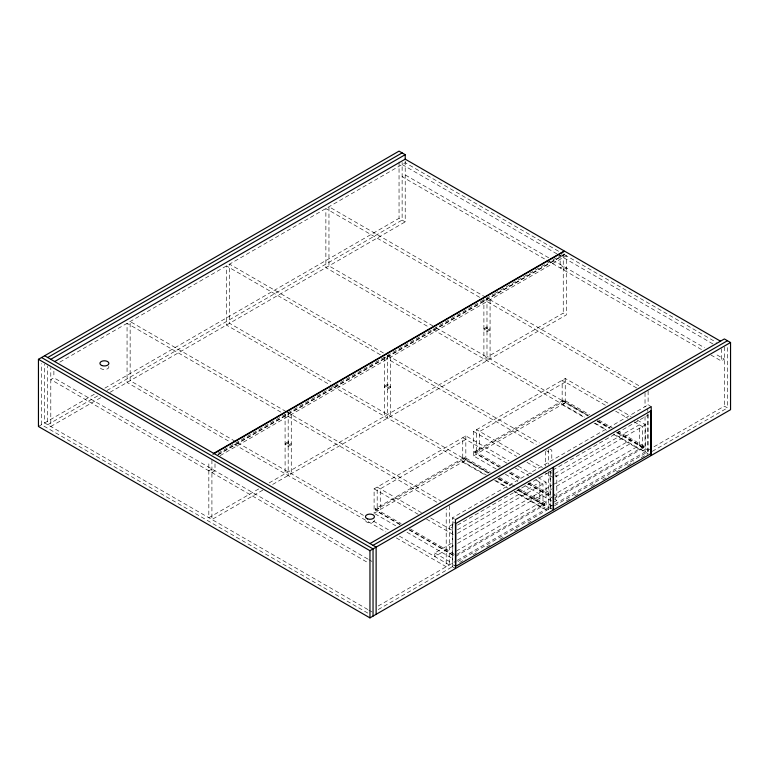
<?xml version="1.0" encoding="UTF-8"?>
<svg xmlns="http://www.w3.org/2000/svg" width="769" height="769" viewBox="0 0 769 769"><rect width="100%" height="100%" fill="white"/><g stroke="black" fill="none" stroke-linecap="round" stroke-linejoin="round"><path stroke-width="0.58" stroke-dasharray="3.85 2.88" d="M59.819 362.132L405.215 162.72L562.187 253.347M367.842 559.044L53.878 377.781L50.792 379.559L367.87 562.629M38.45 426.497L95.548 393.526M104.901 388.124L399.044 218.309L405.215 221.866L405.215 160.346M97.596 395.91L47.707 424.709L47.707 365.919M106.949 390.508L402.129 220.088L402.129 162.49M100.681 397.688L50.792 426.497L50.792 367.697M110.034 392.286L405.215 221.866M218.098 453.239L493.621 294.171M494.659 293.566L563.254 253.962L716.4 342.378M217.829 454.566L564.273 254.549M218.185 454.767L564.619 254.75L564.619 252.376M220.155 455.613L566.34 255.741L566.34 314.896L272.197 484.71M208.832 470.801L211.917 469.023M563.254 266.18L560.168 267.958L560.168 255.741M211.917 472.589L215.003 470.801L215.003 463.034M563.254 269.746L566.34 267.958M258.72 488.93L208.832 517.739L208.832 460.958M269.112 482.932L563.254 313.108L566.34 314.896M262.844 490.113L211.917 519.517L211.917 460.371M399.813 524.564L377.185 511.5L374.099 513.279L374.099 488.853L465.831 435.888L509.03 460.823M496.13 468.955L473.502 455.892L473.502 431.457L565.244 378.492L608.442 403.437M465.831 439.445L380.271 488.853L380.271 509.52L377.185 507.732M565.244 382.058L479.673 431.457L479.673 452.124L476.588 450.346M400.101 524.323L375.416 510.078L375.416 508.751L464.514 457.315L490.228 472.166M499.514 466.937L474.829 452.681L474.829 451.365L563.917 399.928L589.631 414.77M375.416 510.078L464.514 458.641L489.199 472.887M474.829 452.681L563.917 401.245L588.602 415.5M380.271 509.52L465.831 460.112L462.746 458.334M479.673 452.124L565.244 402.725L562.158 400.937M506.973 463.207L462.746 437.667L462.746 462.102L465.831 460.323L488.459 473.387M473.502 455.892L476.588 454.104L499.216 467.177M605.357 405.215L562.158 380.271L562.158 404.705L565.244 402.927L587.872 415.991M710.892 354.98L721.293 360.988L724.379 359.2L715.026 353.798M452.383 566.734L452.383 517.864L648.113 404.859L651.199 406.638M453.441 523.872L449.298 526.265L452.383 528.043M457.565 525.054L551.806 470.647M552.844 470.051L648.113 415.039M457.42 529.822L539.896 482.211L539.896 502.868L455.354 551.681M554.766 473.617L639.299 424.815L639.299 445.482L553.738 494.88L556.823 496.659M457.411 533.388L546.067 482.211L546.067 506.636L542.981 508.424L514.173 491.795M613.585 434.398L642.384 451.028L645.47 449.25L645.47 424.815L553.738 477.78L542.424 471.243M453.393 545.788L434.754 556.545L434.754 552.988L453.393 542.222M457.536 539.828L551.777 485.422M552.815 484.826L630.484 439.983L630.484 443.55L552.815 488.392M457.536 543.395L551.777 488.988M455.652 556.4L544.74 504.964L544.74 503.637L455.652 555.074L410.396 528.947M644.143 446.241L555.055 497.678L555.055 499.004L644.143 447.568L644.143 446.241L618.43 431.399M553.738 502.215L556.823 500.427L556.823 475.992L554.766 474.809M378.194 606.001L456.219 560.957M457.257 560.351L553.92 504.551M554.91 503.974L724.379 406.138L727.464 407.916L727.464 346.723M457.92 561.505L550.075 508.29L550.075 471.474M550.431 471.272L550.431 508.088L553.536 506.3M554.574 505.694L647.767 451.893L647.767 412.703M378.194 609.567L454.114 565.734M459.641 562.543L465.543 559.13M473.098 554.776L477.241 552.382M486.566 546.999L490.709 544.606M499.84 539.329L504.166 536.839M514.519 530.86L517.633 529.062M527.909 523.131L531.091 521.286M566.301 500.965L570.521 498.523M574.674 496.13L578.836 493.727M591.303 486.527L595.466 484.124M602.742 479.923L608.971 476.328M616.248 472.128L620.41 469.724M627.687 465.524L633.925 461.919M641.192 457.718L648.113 453.729L613.835 433.937M652.237 451.345L727.464 407.916M402.129 164.499L557.035 253.933M558.073 254.529L712.978 343.964M548.682 257.769L405.215 174.938L402.129 176.716L545.596 259.547M552.844 260.162L704.625 347.799M546.634 260.143L702.578 350.183M485.941 297.382L328.959 206.746L328.959 265.901L435.004 327.123M638.76 385.615L486.979 297.978L486.988 360.699M479.731 297.363L325.873 208.534L325.873 267.679L428.804 327.104M636.713 387.999L483.893 299.766L483.903 358.921M618.728 409.377L631.07 416.5M637.241 420.066L645.47 424.815M615.642 411.155L627.985 418.278M634.156 421.845L642.384 426.593L642.384 451.028M598.888 420.114L612.259 427.833M597.859 420.845L610.202 427.968M617.401 432.13L644.143 447.568M436.033 327.719L587.814 415.356M597.167 420.749L609.654 427.958M616.921 432.159L648.113 450.163M639.299 445.482L642.384 447.26M597.129 421.335L609.471 428.458M616.671 432.62L645.47 449.25M432.947 329.507L584.728 417.134M595.119 423.133L606.568 429.736M562.158 404.705L584.786 417.769M594.043 423.113L606.385 430.246M383.414 352.971L229.547 264.142L229.547 323.288L332.477 382.722M387.557 355.365L539.348 443.002M549.72 448.99L551.796 450.192L551.796 460.833M380.328 354.759L226.461 265.92L226.461 325.076L331.477 385.702M384.471 357.143L536.262 444.79M546.634 450.769L548.71 451.97M519.786 454.614L476.588 429.679L476.588 454.104M530.072 460.554L542.424 467.687M548.595 471.243L553.738 474.213M473.502 431.457L516.701 456.402M526.986 462.342L538.31 468.869M518.287 466.168L531.667 473.896M537.839 477.453L546.067 482.211M515.201 467.956L528.582 475.675M535.782 479.827L542.981 483.989L542.981 508.424M474.829 451.365L500.542 466.206M510.827 472.147L522.141 478.674M529.341 482.836L554.026 497.091M509.799 472.877L521.113 479.404M528.313 483.566L551.969 497.226M509.501 473.108L520.815 479.645M528.015 483.797L553.738 498.648M554.766 499.244L556.823 500.427M505.387 474.3L517.729 481.423M524.929 485.585L551.681 501.023M551.796 505.771L534.157 495.592L534.157 499.158M499.485 477.511L517.998 488.2M519.027 488.786L544.74 503.637M550.431 508.088L553.517 509.876M498.456 478.241L510.799 485.364M517.998 489.517L544.74 504.964M336.62 385.106L488.411 472.743M498.783 478.731L510.251 485.354M518.527 490.132L551.796 509.338M539.896 502.868L542.981 504.656M497.716 478.731L510.058 485.854M517.258 490.016L546.067 506.636M332.496 386.288L486.364 475.127M495.697 480.51L507.165 487.133M514.403 491.314L548.71 511.116M462.746 462.102L484.345 474.569M494.63 480.51L508.001 488.228M286.087 411.569L130.144 321.538L130.144 380.684L364.054 515.73M287.125 412.165L440.983 500.994M280.916 412.146L127.058 323.316L127.058 382.462L229.989 441.896M436.859 502.176L285.078 414.549L285.097 473.704M452.383 517.864L454.441 519.046M455.825 523.516L452.739 521.728L452.739 564.494L455.825 566.272M421.412 512.606L377.185 487.065L377.185 511.5M430.669 517.95L453.297 531.014M374.099 488.853L418.326 514.384M426.555 519.133L454.325 535.166M375.416 508.751L401.13 523.602M409.358 529.668L453.595 555.208M409.07 529.908L453.297 555.449M375.128 513.875L395.699 525.756M407.012 532.283L453.297 559.005M434.754 552.988L452.383 563.168M373.407 521.132L390.046 530.735M399.399 536.137L455.469 568.512M234.132 444.29L385.923 531.917M396.314 537.916L446.212 566.734L446.212 508.761M368.88 559.649L371.994 561.447M367.813 609.519L44.621 422.931L44.621 364.141M368.851 610.125L373.042 612.537M367.842 613.104L41.536 424.709L41.536 363.526M724.379 346.982L724.379 406.138M721.293 348.77L721.293 360.988M648.113 391.017L648.113 405.215M648.113 414.395L648.113 452.557M647.767 409.137L647.767 411.511M645.028 392.796L645.028 406.993M645.028 416.452L645.028 451.941M565.244 378.492L565.244 402.927M563.917 399.928L563.917 401.245M563.254 253.962L563.254 313.108M548.71 449.548L548.71 464.322M548.71 472.079L548.71 509.934M545.625 451.326L545.625 466.101M531.071 497.38L531.071 500.936M490.074 299.775L490.074 358.921M465.831 435.888L465.831 460.323M464.514 457.315L464.514 458.641M449.298 505.8L449.298 564.946M399.044 161.913L399.044 218.309M390.671 357.162L390.671 416.317M387.586 355.384L387.586 418.096M384.5 357.162L384.5 416.317M291.268 414.558L291.268 473.704M288.183 412.78L288.183 475.492M53.878 371.119L53.878 377.781M374.426 520.007A4.489 2.595 0 0 1 370.1 522.843A4.489 2.595 0 0 1 365.458 520.18M108.785 366.371A4.489 2.595 0 0 1 104.546 369.533A4.489 2.595 0 0 1 99.96 366.534M288.183 441.742L285.097 443.521L288.183 445.299L291.268 443.521L288.183 441.742M387.586 384.346L384.5 386.125L387.586 387.912L390.671 386.125L387.586 384.346M486.988 326.96L483.903 328.738L486.988 330.516L490.074 328.738L486.988 326.96M288.183 442.963L285.097 444.742L288.183 446.52L291.268 444.742L288.183 442.963M387.586 385.567L384.5 387.355L387.586 389.133L390.671 387.355L387.586 385.567M486.988 328.18L483.903 329.959L486.988 331.737L490.074 329.959L486.988 328.18"/><path stroke-width="1.15" d="M369.956 543.568L724.379 338.946L730.55 342.503L730.55 409.694L369.956 617.882L38.45 426.497L38.45 359.306L399.044 151.118L405.215 154.675L405.215 159.481M47.707 357.518L402.129 152.896M50.792 359.306L405.215 154.675M54.618 361.574L405.215 159.154L564.273 250.982L213.667 453.402M212.984 454.2L564.619 251.184L720.553 341.215M373.042 545.346L727.464 340.725M38.45 359.306L369.956 550.691L730.55 342.503M44.621 355.739L376.128 547.134L376.128 614.325M41.536 357.518L373.042 548.912L373.042 616.104M651.199 455.508L651.199 406.638L455.469 519.642L455.469 568.512M369.956 550.691L369.956 617.882M553.161 467.321L455.825 523.516L455.825 566.272L553.161 510.078L553.161 467.321M650.853 410.915L553.517 467.11L553.517 509.876L650.853 453.672L650.853 410.915M367.592 518.902A4.489 2.595 0 0 0 374.445 516.768A4.489 2.595 0 0 0 367.822 514.403A4.489 2.595 0 0 0 367.592 518.902M102.037 365.583A4.489 2.595 0 0 0 108.89 363.458A4.489 2.595 0 0 0 102.267 361.094A4.489 2.595 0 0 0 102.037 365.583"/></g></svg>
